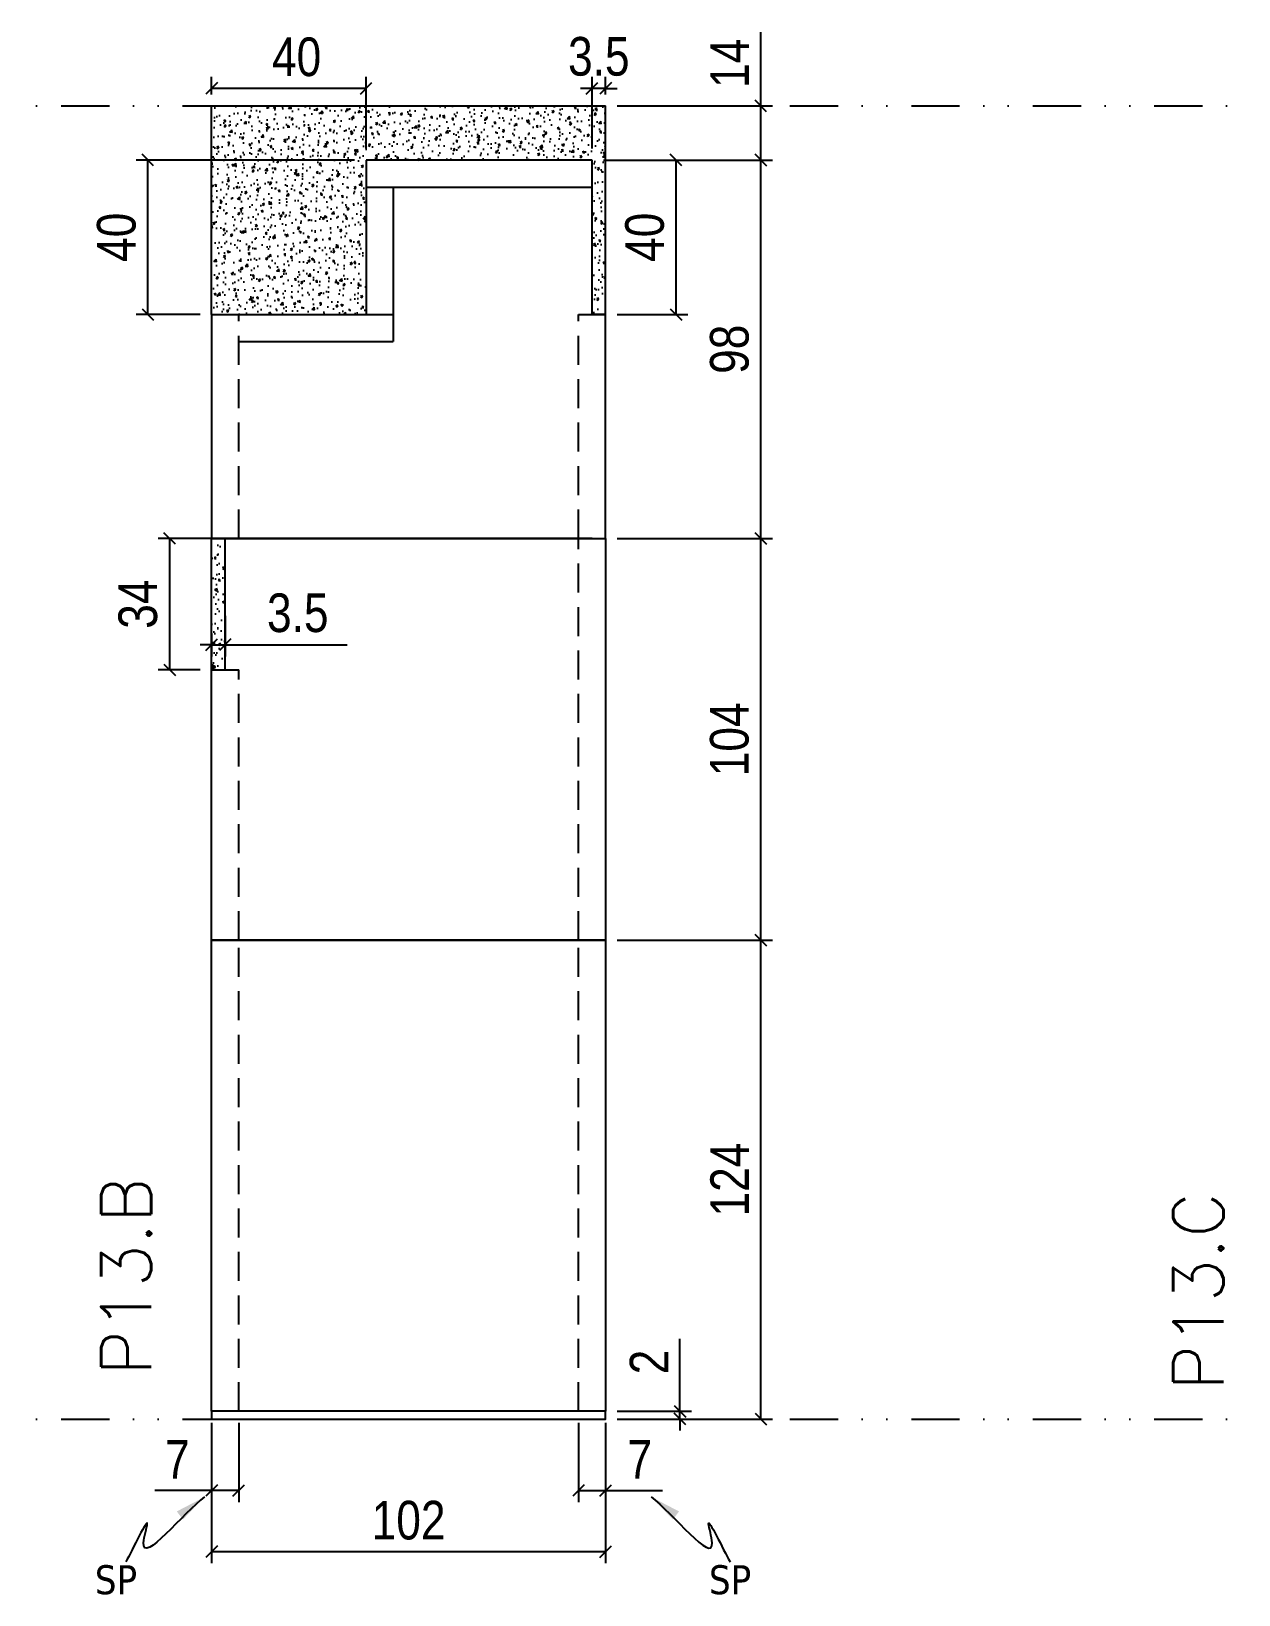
# Model space of a CAD drawing. Header units: millimetres. Extents: x 169816 to 178745, y 96537 to 113647.
# Drawn here: x 170682.6 to 170995.3, y 107154.1 to 107559 of the extents above; entities that cross this region are included whole.
import ezdxf

# ---------------------------------------------------------------- set-up
doc = ezdxf.new("R2010")
doc.units = ezdxf.units.MM
doc.linetypes.add('DIVIDE2', pattern=[0.625, 0.25, -0.125, 0, -0.125, 0, -0.125])
doc.linetypes.add('HIDDEN', pattern=[0.375, 0.25, -0.125])
for name, color, linetype in [('COTA', 241, 'Continuous'), ('Nível', 160, 'Continuous'), ('Painéis', 200, 'Continuous'), ('SARR_2.2x7', 40, 'Continuous'), ('Sarrafo de Pressão', 42, 'HIDDEN'), ('texto', 7, 'Continuous')]:
    doc.layers.add(name, color=color, linetype=linetype)
doc.layers.add('Texto Seção', color=7, linetype='Continuous', lineweight=15)
doc.styles.add('COTA TECNICA', font='techl___.ttf', dxfattribs={"height": 10})
doc.styles.add('COTA TECNICA-50', font='techl___.ttf', dxfattribs={"height": 10})
doc.styles.add('REGUA-120', font='ROMANS.shx', dxfattribs={"height": 15})
doc.styles.get("Standard").update_dxf_attribs({"font": 'arial.ttf'})
doc.dimstyles.new('COTA PAINEL-50', dxfattribs={"dimtxt": 10, "dimasz": 3, "dimexe": 3, "dimexo": 3, "dimgap": 3, "dimtad": 1, "dimdec": 1, "dimzin": 12, "dimdsep": 46, "dimtxsty": 'COTA TECNICA-50', "dimblk1": 'OBLIQUE', "dimblk2": 'OBLIQUE', "dimsah": 1, "dimcen": 0.9, "dimclrd": 4, "dimclre": 4, "dimclrt": 240, "dimadec": 1, "dimazin": 3, "dimtfac": 1, "dimtdec": 1, "dimtmove": 0, "dimatfit": 3, "dimfxl": 1, "dimtolj": 1, "dimtzin": 12, "dimarcsym": 0})
doc.dimstyles.new('PAINEL', dxfattribs={"dimtxt": 10, "dimasz": 3, "dimexe": 3, "dimexo": 3, "dimgap": 3, "dimtad": 1, "dimdec": 1, "dimzin": 12, "dimdsep": 46, "dimtxsty": 'COTA TECNICA', "dimblk1": 'OBLIQUE', "dimblk2": 'OBLIQUE', "dimsah": 1, "dimcen": 0.9, "dimclrd": 4, "dimclre": 4, "dimclrt": 240, "dimadec": 1, "dimazin": 3, "dimtfac": 1, "dimtdec": 1, "dimtmove": 0, "dimatfit": 3, "dimfxl": 1, "dimtolj": 1, "dimtzin": 12, "dimarcsym": 0})
doc.dimstyles.get("Standard").update_dxf_attribs({"dimtxt": 0.18, "dimasz": 0.18, "dimexe": 0.18, "dimexo": 0.0625, "dimgap": 0.09, "dimtad": 0, "dimtih": 1, "dimtoh": 1, "dimdec": 4, "dimzin": 0, "dimdsep": 46, "dimtxsty": 'Standard', "dimcen": 0.09, "dimadec": 0, "dimazin": 0, "dimtfac": 1, "dimtdec": 4, "dimtofl": 0, "dimtmove": 0, "dimatfit": 3, "dimfxl": 1, "dimtolj": 1, "dimtzin": 0, "dimarcsym": 0})

# ---------------------------------------------------------------- blocks, each defined once
blk = doc.blocks.new('_Oblique')
at = {"color": 0, "linetype": 'ByBlock', "lineweight": -2}
blk.add_line((-0.5, -0.5), (0.5, 0.5), dxfattribs=at)
blk = doc.blocks.new('*D851')
at = {"layer": 'COTA', "color": 4, "lineweight": -2, "transparency": 16777216}
for p, q in [((170729.31, 107198.64), (170729.31, 107162.28)), ((170831.31, 107198.64), (170831.31, 107162.28)), ((170831.31, 107165.28), (170729.31, 107165.28))]:
    blk.add_line(p, q, dxfattribs=at)
at = {"layer": 'Defpoints', "color": 0, "transparency": 16777216}
for p in [(170729.31, 107201.64), (170831.31, 107201.64), (170729.31, 107165.28)]:
    blk.add_point(p, dxfattribs=at)
at = {"layer": 'COTA', "color": 4, "lineweight": -2, "transparency": 16777216, "xscale": 3, "yscale": 3, "zscale": 3, "rotation": 180}
blk.add_blockref('_Oblique', (170729.31, 107165.28), dxfattribs=at)
at = {"layer": 'COTA', "color": 4, "lineweight": -2, "transparency": 16777216, "xscale": 3, "yscale": 3, "zscale": 3}
blk.add_blockref('_Oblique', (170831.31, 107165.28), dxfattribs=at)
at = {"layer": 'COTA', "color": 240, "transparency": 16777216, "insert": (170780.31, 107173.38), "char_height": 10, "attachment_point": 5, "style": 'COTA TECNICA'}
blk.add_mtext('\\A1;102', dxfattribs=at)
blk = doc.blocks.new('*D852')
at = {"layer": 'COTA', "color": 4, "lineweight": -2, "transparency": 16777216}
for p, q in [((170824.31, 107198.64), (170824.31, 107178.13)), ((170831.31, 107196.64), (170831.31, 107178.13)), ((170824.31, 107181.13), (170831.31, 107181.13)), ((170831.31, 107181.13), (170846.04, 107181.13))]:
    blk.add_line(p, q, dxfattribs=at)
at = {"layer": 'Defpoints', "color": 0, "transparency": 16777216}
for p in [(170824.31, 107201.64), (170831.31, 107199.64), (170831.31, 107181.13)]:
    blk.add_point(p, dxfattribs=at)
at = {"layer": 'COTA', "color": 4, "lineweight": -2, "transparency": 16777216, "xscale": 3, "yscale": 3, "zscale": 3, "rotation": 180}
blk.add_blockref('_Oblique', (170824.31, 107181.13), dxfattribs=at)
at = {"layer": 'COTA', "color": 4, "lineweight": -2, "transparency": 16777216, "xscale": 3, "yscale": 3, "zscale": 3}
blk.add_blockref('_Oblique', (170831.31, 107181.13), dxfattribs=at)
at = {"layer": 'COTA', "color": 240, "transparency": 16777216, "insert": (170840.17, 107189.2), "char_height": 10, "attachment_point": 5, "style": 'COTA TECNICA-50'}
blk.add_mtext('\\A1;7', dxfattribs=at)
blk = doc.blocks.new('*D853')
at = {"layer": 'COTA', "color": 4, "lineweight": -2, "transparency": 16777216}
for p, q in [((170729.31, 107196.64), (170729.31, 107178.13)), ((170736.31, 107198.64), (170736.31, 107178.13)), ((170729.31, 107181.13), (170714.58, 107181.13)), ((170736.31, 107181.13), (170729.31, 107181.13))]:
    blk.add_line(p, q, dxfattribs=at)
at = {"layer": 'Defpoints', "color": 0, "transparency": 16777216}
for p in [(170736.31, 107201.64), (170729.31, 107199.64), (170729.31, 107181.13)]:
    blk.add_point(p, dxfattribs=at)
at = {"layer": 'COTA', "color": 4, "lineweight": -2, "transparency": 16777216, "xscale": 3, "yscale": 3, "zscale": 3, "rotation": 180}
blk.add_blockref('_Oblique', (170729.31, 107181.13), dxfattribs=at)
at = {"layer": 'COTA', "color": 4, "lineweight": -2, "transparency": 16777216, "xscale": 3, "yscale": 3, "zscale": 3}
blk.add_blockref('_Oblique', (170736.31, 107181.13), dxfattribs=at)
at = {"layer": 'COTA', "color": 240, "transparency": 16777216, "insert": (170720.44, 107189.2), "char_height": 10, "attachment_point": 5, "style": 'COTA TECNICA-50'}
blk.add_mtext('\\A1;7', dxfattribs=at)
blk = doc.blocks.new('*D854')
at = {"layer": 'COTA', "color": 4, "linetype": 'ByBlock', "lineweight": -2, "transparency": 16777216}
for p, q in [((170834.31, 107323.64), (170874.52, 107323.64)), ((170871.52, 107199.64), (170871.52, 107323.64)), ((170834.31, 107199.64), (170874.52, 107199.64))]:
    blk.add_line(p, q, dxfattribs=at)
at = {"layer": 'Defpoints', "color": 0, "linetype": 'ByBlock', "transparency": 16777216}
for p in [(170831.31, 107323.64), (170871.52, 107323.64), (170831.31, 107199.64)]:
    blk.add_point(p, dxfattribs=at)
at = {"layer": 'COTA', "color": 4, "linetype": 'ByBlock', "lineweight": -2, "transparency": 16777216, "xscale": 3, "yscale": 3, "zscale": 3}
for p, rotation in [((170871.52, 107323.64), 90), ((170871.52, 107199.64), 270)]:
    blk.add_blockref('_Oblique', p, dxfattribs=dict(at, rotation=rotation))
at = {"layer": 'COTA', "color": 240, "linetype": 'ByBlock', "transparency": 16777216, "insert": (170863.45, 107261.64), "char_height": 10, "attachment_point": 5, "rotation": 90, "style": 'COTA TECNICA'}
blk.add_mtext('\\A1;124', dxfattribs=at)
blk = doc.blocks.new('*D855')
at = {"layer": 'COTA', "color": 4, "lineweight": -2, "transparency": 16777216}
for p, q in [((170850.57, 107201.64), (170850.57, 107220.44)), ((170834.31, 107201.64), (170853.57, 107201.64)), ((170850.57, 107199.64), (170850.57, 107201.64)), ((170834.31, 107199.64), (170853.57, 107199.64)), ((170850.57, 107199.64), (170850.57, 107196.64))]:
    blk.add_line(p, q, dxfattribs=at)
at = {"layer": 'Defpoints', "color": 0, "transparency": 16777216}
for p in [(170831.31, 107201.64), (170831.31, 107199.64), (170850.57, 107199.64)]:
    blk.add_point(p, dxfattribs=at)
at = {"layer": 'COTA', "color": 4, "lineweight": -2, "transparency": 16777216, "xscale": 3, "yscale": 3, "zscale": 3}
for p, rotation in [((170850.57, 107201.64), 270), ((170850.57, 107199.64), 90)]:
    blk.add_blockref('_Oblique', p, dxfattribs=dict(at, rotation=rotation))
at = {"layer": 'COTA', "color": 240, "transparency": 16777216, "insert": (170842.57, 107214.39), "char_height": 10, "attachment_point": 5, "rotation": 90, "style": 'COTA TECNICA-50'}
blk.add_mtext('\\A1;2', dxfattribs=at)
blk = doc.blocks.new('*D856')
at = {"layer": 'COTA', "color": 4, "linetype": 'ByBlock', "lineweight": -2, "transparency": 16777216}
for p, q in [((170834.31, 107323.64), (170874.52, 107323.64)), ((170871.52, 107199.64), (170871.52, 107323.64)), ((170834.31, 107199.64), (170874.52, 107199.64))]:
    blk.add_line(p, q, dxfattribs=at)
at = {"layer": 'Defpoints', "color": 0, "linetype": 'ByBlock', "transparency": 16777216}
for p in [(170831.31, 107323.64), (170871.52, 107323.64), (170831.31, 107199.64)]:
    blk.add_point(p, dxfattribs=at)
at = {"layer": 'COTA', "color": 4, "linetype": 'ByBlock', "lineweight": -2, "transparency": 16777216, "xscale": 3, "yscale": 3, "zscale": 3}
for p, rotation in [((170871.52, 107323.64), 90), ((170871.52, 107199.64), 270)]:
    blk.add_blockref('_Oblique', p, dxfattribs=dict(at, rotation=rotation))
at = {"layer": 'COTA', "color": 240, "linetype": 'ByBlock', "transparency": 16777216, "insert": (170863.45, 107261.64), "char_height": 10, "attachment_point": 5, "rotation": 90, "style": 'COTA TECNICA'}
blk.add_mtext('\\A1;124', dxfattribs=at)
blk = doc.blocks.new('*D1107')
at = {"layer": 'COTA', "color": 4, "lineweight": -2, "transparency": 16777216}
for p, q in [((170830.81, 107525.64), (170852.58, 107525.64)), ((170849.58, 107485.64), (170849.58, 107525.64)), ((170834.31, 107485.64), (170852.58, 107485.64))]:
    blk.add_line(p, q, dxfattribs=at)
at = {"layer": 'Defpoints', "color": 0, "transparency": 16777216}
for p in [(170827.81, 107525.64), (170849.58, 107525.64), (170831.31, 107485.64)]:
    blk.add_point(p, dxfattribs=at)
at = {"layer": 'COTA', "color": 4, "lineweight": -2, "transparency": 16777216, "xscale": 3, "yscale": 3, "zscale": 3}
for p, rotation in [((170849.58, 107525.64), 90), ((170849.58, 107485.64), 270)]:
    blk.add_blockref('_Oblique', p, dxfattribs=dict(at, rotation=rotation))
at = {"layer": 'COTA', "color": 240, "transparency": 16777216, "insert": (170841.47, 107505.64), "char_height": 10, "attachment_point": 5, "rotation": 90, "style": 'COTA TECNICA'}
blk.add_mtext('\\A1;40', dxfattribs=at)
blk = doc.blocks.new('*D1108')
at = {"layer": 'COTA', "color": 4, "lineweight": -2, "transparency": 16777216}
for p, q in [((170827.81, 107544.21), (170824.81, 107544.21)), ((170827.81, 107528.64), (170827.81, 107547.21)), ((170831.31, 107544.21), (170827.81, 107544.21)), ((170831.31, 107542.64), (170831.31, 107547.21)), ((170831.31, 107544.21), (170834.31, 107544.21))]:
    blk.add_line(p, q, dxfattribs=at)
at = {"layer": 'Defpoints', "color": 0, "transparency": 16777216}
for p in [(170827.81, 107544.21), (170831.31, 107539.64), (170827.81, 107525.64)]:
    blk.add_point(p, dxfattribs=at)
at = {"layer": 'COTA', "color": 4, "lineweight": -2, "transparency": 16777216, "xscale": 3, "yscale": 3, "zscale": 3}
blk.add_blockref('_Oblique', (170827.81, 107544.21), dxfattribs=at)
at = {"layer": 'COTA', "color": 4, "lineweight": -2, "transparency": 16777216, "xscale": 3, "yscale": 3, "zscale": 3, "rotation": 180}
blk.add_blockref('_Oblique', (170831.31, 107544.21), dxfattribs=at)
at = {"layer": 'COTA', "color": 240, "transparency": 16777216, "insert": (170829.56, 107552.43), "char_height": 10, "attachment_point": 5, "style": 'COTA TECNICA'}
blk.add_mtext('\\A1;3.5', dxfattribs=at)
blk = doc.blocks.new('*D1111')
at = {"layer": 'COTA', "color": 4, "lineweight": -2, "transparency": 16777216}
for p, q in [((170834.31, 107427.64), (170874.52, 107427.64)), ((170871.52, 107323.64), (170871.52, 107427.64)), ((170834.31, 107323.64), (170874.52, 107323.64))]:
    blk.add_line(p, q, dxfattribs=at)
at = {"layer": 'Defpoints', "color": 0, "transparency": 16777216}
for p in [(170831.31, 107427.64), (170871.52, 107427.64), (170831.31, 107323.64)]:
    blk.add_point(p, dxfattribs=at)
at = {"layer": 'COTA', "color": 4, "lineweight": -2, "transparency": 16777216, "xscale": 3, "yscale": 3, "zscale": 3}
for p, rotation in [((170871.52, 107427.64), 90), ((170871.52, 107323.64), 270)]:
    blk.add_blockref('_Oblique', p, dxfattribs=dict(at, rotation=rotation))
at = {"layer": 'COTA', "color": 240, "transparency": 16777216, "insert": (170863.42, 107375.64), "char_height": 10, "attachment_point": 5, "rotation": 90, "style": 'COTA TECNICA'}
blk.add_mtext('\\A1;104', dxfattribs=at)
blk = doc.blocks.new('*D1116')
at = {"layer": 'COTA', "color": 4, "lineweight": -2, "transparency": 16777216}
for p, q in [((170729.31, 107542.64), (170729.31, 107547.21)), ((170769.31, 107544.21), (170729.31, 107544.21)), ((170769.31, 107528.64), (170769.31, 107547.21))]:
    blk.add_line(p, q, dxfattribs=at)
at = {"layer": 'Defpoints', "color": 0, "transparency": 16777216}
for p in [(170729.31, 107544.21), (170729.31, 107539.64), (170769.31, 107525.64)]:
    blk.add_point(p, dxfattribs=at)
at = {"layer": 'COTA', "color": 4, "lineweight": -2, "transparency": 16777216, "xscale": 3, "yscale": 3, "zscale": 3, "rotation": 180}
blk.add_blockref('_Oblique', (170729.31, 107544.21), dxfattribs=at)
at = {"layer": 'COTA', "color": 4, "lineweight": -2, "transparency": 16777216, "xscale": 3, "yscale": 3, "zscale": 3}
blk.add_blockref('_Oblique', (170769.31, 107544.21), dxfattribs=at)
at = {"layer": 'COTA', "color": 240, "transparency": 16777216, "insert": (170751.31, 107552.31), "char_height": 10, "attachment_point": 5, "style": 'COTA TECNICA'}
blk.add_mtext('\\A1;40', dxfattribs=at)
blk = doc.blocks.new('*D1117')
at = {"layer": 'COTA', "color": 4, "lineweight": -2, "transparency": 16777216}
for p, q in [((170766.31, 107525.64), (170709.78, 107525.64)), ((170712.78, 107485.64), (170712.78, 107525.64)), ((170726.31, 107485.64), (170709.78, 107485.64))]:
    blk.add_line(p, q, dxfattribs=at)
at = {"layer": 'Defpoints', "color": 0, "transparency": 16777216}
for p in [(170712.78, 107525.64), (170769.31, 107525.64), (170729.31, 107485.64)]:
    blk.add_point(p, dxfattribs=at)
at = {"layer": 'COTA', "color": 4, "lineweight": -2, "transparency": 16777216, "xscale": 3, "yscale": 3, "zscale": 3}
for p, rotation in [((170712.78, 107525.64), 90), ((170712.78, 107485.64), 270)]:
    blk.add_blockref('_Oblique', p, dxfattribs=dict(at, rotation=rotation))
at = {"layer": 'COTA', "color": 240, "transparency": 16777216, "insert": (170704.68, 107505.64), "char_height": 10, "attachment_point": 5, "rotation": 90, "style": 'COTA TECNICA'}
blk.add_mtext('\\A1;40', dxfattribs=at)
blk = doc.blocks.new('*D1123')
at = {"layer": 'COTA', "color": 4, "lineweight": -2, "transparency": 16777216}
for p, q in [((170729.81, 107427.64), (170715.46, 107427.64)), ((170718.46, 107393.64), (170718.46, 107427.64)), ((170726.31, 107393.64), (170715.46, 107393.64))]:
    blk.add_line(p, q, dxfattribs=at)
at = {"layer": 'Defpoints', "color": 0, "transparency": 16777216}
for p in [(170718.46, 107427.64), (170732.81, 107427.64), (170729.31, 107393.64)]:
    blk.add_point(p, dxfattribs=at)
at = {"layer": 'COTA', "color": 4, "lineweight": -2, "transparency": 16777216, "xscale": 3, "yscale": 3, "zscale": 3}
for p, rotation in [((170718.46, 107427.64), 90), ((170718.46, 107393.64), 270)]:
    blk.add_blockref('_Oblique', p, dxfattribs=dict(at, rotation=rotation))
at = {"layer": 'COTA', "color": 240, "transparency": 16777216, "insert": (170710.24, 107410.64), "char_height": 10, "attachment_point": 5, "rotation": 90, "style": 'COTA TECNICA'}
blk.add_mtext('\\A1;34', dxfattribs=at)
blk = doc.blocks.new('*D1124')
at = {"layer": 'COTA', "color": 4, "lineweight": -2, "transparency": 16777216}
for p, q in [((170732.81, 107407.64), (170732.81, 107397.13)), ((170729.31, 107403.02), (170729.31, 107397.13)), ((170729.31, 107400.13), (170726.31, 107400.13)), ((170729.31, 107400.13), (170732.81, 107400.13)), ((170732.81, 107400.13), (170764.41, 107400.13))]:
    blk.add_line(p, q, dxfattribs=at)
at = {"layer": 'Defpoints', "color": 0, "transparency": 16777216}
for p in [(170732.81, 107410.64), (170729.31, 107406.02), (170732.81, 107400.13)]:
    blk.add_point(p, dxfattribs=at)
at = {"layer": 'COTA', "color": 4, "lineweight": -2, "transparency": 16777216, "xscale": 3, "yscale": 3, "zscale": 3}
blk.add_blockref('_Oblique', (170729.31, 107400.13), dxfattribs=at)
at = {"layer": 'COTA', "color": 4, "lineweight": -2, "transparency": 16777216, "xscale": 3, "yscale": 3, "zscale": 3, "rotation": 180}
blk.add_blockref('_Oblique', (170732.81, 107400.13), dxfattribs=at)
at = {"layer": 'COTA', "color": 240, "transparency": 16777216, "insert": (170751.61, 107408.35), "char_height": 10, "attachment_point": 5, "style": 'COTA TECNICA'}
blk.add_mtext('\\A1;3.5', dxfattribs=at)
blk = doc.blocks.new('*D1549')
at = {"layer": 'COTA', "color": 4, "lineweight": -2, "transparency": 16777216}
for p, q in [((170830.81, 107525.64), (170874.52, 107525.64)), ((170871.52, 107427.64), (170871.52, 107525.64)), ((170834.31, 107427.64), (170874.52, 107427.64))]:
    blk.add_line(p, q, dxfattribs=at)
at = {"layer": 'Defpoints', "color": 0, "transparency": 16777216}
for p in [(170827.81, 107525.64), (170871.52, 107525.64), (170831.31, 107427.64)]:
    blk.add_point(p, dxfattribs=at)
at = {"layer": 'COTA', "color": 4, "lineweight": -2, "transparency": 16777216, "xscale": 3, "yscale": 3, "zscale": 3}
for p, rotation in [((170871.52, 107525.64), 90), ((170871.52, 107427.64), 270)]:
    blk.add_blockref('_Oblique', p, dxfattribs=dict(at, rotation=rotation))
at = {"layer": 'COTA', "color": 240, "transparency": 16777216, "insert": (170863.42, 107476.64), "char_height": 10, "attachment_point": 5, "rotation": 90, "style": 'COTA TECNICA'}
blk.add_mtext('\\A1;98', dxfattribs=at)
blk = doc.blocks.new('*D1550')
at = {"layer": 'COTA', "color": 4, "lineweight": -2, "transparency": 16777216}
for p, q in [((170871.52, 107539.64), (170871.52, 107558.76)), ((170834.31, 107539.64), (170874.52, 107539.64)), ((170871.52, 107525.64), (170871.52, 107539.64)), ((170830.81, 107525.64), (170874.52, 107525.64))]:
    blk.add_line(p, q, dxfattribs=at)
at = {"layer": 'Defpoints', "color": 0, "transparency": 16777216}
for p in [(170831.31, 107539.64), (170871.52, 107539.64), (170827.81, 107525.64)]:
    blk.add_point(p, dxfattribs=at)
at = {"layer": 'COTA', "color": 4, "lineweight": -2, "transparency": 16777216, "xscale": 3, "yscale": 3, "zscale": 3}
for p, rotation in [((170871.52, 107539.64), 90), ((170871.52, 107525.64), 270)]:
    blk.add_blockref('_Oblique', p, dxfattribs=dict(at, rotation=rotation))
at = {"layer": 'COTA', "color": 240, "transparency": 16777216, "insert": (170863.45, 107550.7), "char_height": 10, "attachment_point": 5, "rotation": 90, "style": 'COTA TECNICA'}
blk.add_mtext('\\A1;14', dxfattribs=at)

msp = doc.modelspace()

# ---------------------------------------------------------------- hatches: boundary and pattern name
at = {"layer": 'COTA', "linetype": 'ByBlock'}
h = msp.add_hatch(dxfattribs=at)
h.set_pattern_fill('AR-CONC', color=256, scale=0.03)
h.set_pattern_definition([(50, (-4762.5, 0), (5.46554007, -0.47817257), [0.5715, -6.2865]), (355, (-4762.5, 0), (-1.05730264, 5.73170536), [0.4572, -5.02921753]), (100.4514447, (-4762.0445, -0.04), (4.40823741, 5.25353256), [0.48570026, -5.34270734]), (46.1842, (-4762.5, 1.524), (8.13237123, -1.26126984), [0.85725, -9.42975]), (96.6355576, (-4761.822, 1.419), (7.12212402, 7.42278374), [0.7285507, -8.01406824]), (351.184151, (-4762.5, 1.524), (7.12212402, 7.42278374), [0.685799, -7.54379196]), (21, (-4761.738, 1.143), (4.54843174, -3.06795595), [0.5715, -6.2865]), (326, (-4761.738, 1.143), (1.85406085, 5.52563898), [0.4572, -5.0292]), (71.451445, (-4761.359, 0.8873), (6.40249258, 2.45768307), [0.48570026, -5.34269813]), (37.5, (-4762.5, 0), (0.092658098, 2.536651166), [0, -4.96824, 0, -5.1054, 0, -5.04825]), (7.5, (-4762.5, 0), (2.004589875, 3.005417245), [0, -2.91084, 0, -4.85394, 0, -1.92405]), (327.5, (-4764.1993, 0), (4.067717855, -0.17186232), [0, -1.905, 0, -5.9436, 0, -7.8867]), (317.5, (-4764.9613, 0), (4.44387544, 0.76279473), [0, -2.4765, 0, -3.94716, 0, -5.6007])])
h.paths.add_polyline_path([(170827.81, 107525.64), (170827.81, 107485.64), (170831.31, 107485.64), (170831.31, 107539.64), (170729.31, 107539.64), (170729.31, 107485.64), (170769.31, 107485.64), (170769.31, 107525.64)])
h = msp.add_hatch(dxfattribs=at)
h.set_pattern_fill('AR-CONC', color=256, scale=0.03)
h.paths.add_polyline_path([(170732.81, 107427.64), (170729.31, 107427.64), (170729.31, 107393.64), (170732.81, 107393.64)])

# ---------------------------------------------------------------- linework, layer by layer
for p, q in [((170729.31, 107485.64), (170729.31, 107539.64)), ((170729.31, 107539.64), (170831.31, 107539.64)), ((170831.31, 107539.64), (170831.31, 107539.64)), ((170831.31, 107485.64), (170831.31, 107539.64)), ((170729.31, 107393.64), (170729.31, 107427.64))]:
    msp.add_line(p, q, dxfattribs=at)
at = {"layer": 'Nível', "color": 4, "linetype": 'DIVIDE2', "ltscale": 50}
for p, q in [((170281.49, 107539.64), (171261.02, 107539.64)), ((170281.49, 107199.64), (171261.02, 107199.64))]:
    msp.add_line(p, q, dxfattribs=at)
at = {"layer": 'Painéis'}
for p, q in [((170827.81, 107525.64), (170769.31, 107525.64)), ((170769.31, 107525.64), (170769.31, 107485.64)), ((170827.81, 107485.64), (170827.81, 107525.64)), ((170729.31, 107485.64), (170769.31, 107485.64)), ((170729.31, 107485.64), (170729.31, 107427.64)), ((170831.31, 107485.64), (170827.81, 107485.64)), ((170831.31, 107427.64), (170831.31, 107485.64)), ((170729.31, 107427.64), (170831.31, 107427.64)), ((170827.81, 107427.64), (170729.31, 107427.64)), ((170732.81, 107393.64), (170732.81, 107427.64)), ((170831.31, 107427.64), (170831.31, 107387.64)), ((170729.31, 107393.64), (170732.81, 107393.64)), ((170729.31, 107387.64), (170729.31, 107393.64)), ((170729.31, 107323.64), (170729.31, 107387.64)), ((170831.31, 107387.64), (170831.31, 107323.64)), ((170729.31, 107323.64), (170831.31, 107323.64)), ((170729.31, 107201.64), (170729.31, 107323.64)), ((170831.31, 107323.64), (170729.31, 107323.64)), ((170831.31, 107323.64), (170831.31, 107201.64)), ((170831.31, 107201.64), (170729.31, 107201.64))]:
    msp.add_line(p, q, dxfattribs=at)
msp.add_lwpolyline([(170729.31, 107199.64), (170831.31, 107199.64), (170831.31, 107201.64), (170729.31, 107201.64)], close=True, dxfattribs=at)
at = {"layer": 'SARR_2.2x7'}
for p, q in [((170769.31, 107518.64), (170827.81, 107518.64)), ((170776.31, 107518.64), (170776.31, 107478.64)), ((170769.31, 107485.64), (170776.31, 107485.64)), ((170736.31, 107478.64), (170776.31, 107478.64))]:
    msp.add_line(p, q, dxfattribs=at)
at = {"layer": 'Sarrafo de Pressão', "ltscale": 30}
for p, q in [((170732.81, 107485.64), (170736.31, 107485.64)), ((170736.31, 107427.64), (170736.31, 107485.64)), ((170824.31, 107485.64), (170831.31, 107485.64)), ((170824.31, 107427.64), (170824.31, 107485.64)), ((170824.31, 107323.64), (170824.31, 107427.64)), ((170729.31, 107393.64), (170736.31, 107393.64)), ((170736.31, 107323.64), (170736.31, 107393.64)), ((170736.31, 107201.64), (170736.31, 107323.64)), ((170824.31, 107201.64), (170824.31, 107323.64))]:
    msp.add_line(p, q, dxfattribs=at)

# ---------------------------------------------------------------- texts
at = {"layer": 'texto', "color": 0, "char_height": 7.5, "attachment_point": 5}
for insert in [(170704.53, 107157.96), (170863.56, 107157.96)]:
    msp.add_mtext('{\\fTahoma|b0|i0|c0|p34;\\C4;SP}', dxfattribs=dict(at, insert=insert))
at = {"layer": 'Texto Seção', "char_height": 13, "width": 285.3299, "attachment_point": 7, "rotation": 90, "style": 'REGUA-120'}
for s, insert in [('P13.B', (170713.68, 107210.89)), ('\\pxt4;P13.C', (170991.29, 107207.05))]:
    msp.add_mtext(s, dxfattribs=dict(at, insert=insert))

# ---------------------------------------------------------------- dimensions: what is measured, and where the dimension line sits
at = {"layer": 'COTA'}
for base, p1, p2, angle, dimstyle, picture, middle in [((170729.31, 107544.21), (170769.31, 107525.64), (170729.31, 107539.64), 180, 'PAINEL', '*D1116', (170751.31, 107544.21)), ((170827.81, 107544.21), (170831.31, 107539.64), (170827.81, 107525.64), 180, 'PAINEL', '*D1108', (170829.56, 107544.21)), ((170849.58, 107525.64), (170831.31, 107485.64), (170827.81, 107525.64), 90, 'PAINEL', '*D1107', (170849.58, 107505.64)), ((170850.57, 107199.64), (170831.31, 107201.64), (170831.31, 107199.64), 90, 'COTA PAINEL-50', '*D855', (170850.57, 107214.39))]:
    dim = msp.add_linear_dim(base=base, p1=p1, p2=p2, angle=angle, dimstyle=dimstyle, dxfattribs=at)
    dim.commit()
    dim.dimension.update_dxf_attribs({"geometry": picture, "text_midpoint": middle, "dimtype": 160})
for base, p1, p2, angle, dimstyle, picture, middle in [((170871.52, 107539.64), (170827.81, 107525.64), (170831.31, 107539.64), 90, 'PAINEL', '*D1550', (170863.45, 107550.7)), ((170712.78, 107525.64), (170729.31, 107485.64), (170769.31, 107525.64), 90, 'PAINEL', '*D1117', (170704.68, 107505.64)), ((170871.52, 107525.64), (170831.31, 107427.64), (170827.81, 107525.64), 90, 'PAINEL', '*D1549', (170863.42, 107476.64)), ((170718.46, 107427.64), (170729.31, 107393.64), (170732.81, 107427.64), 90, 'PAINEL', '*D1123', (170710.24, 107410.64)), ((170871.52, 107427.64), (170831.31, 107323.64), (170831.31, 107427.64), 90, 'PAINEL', '*D1111', (170863.42, 107375.64)), ((170729.31, 107181.13), (170736.31, 107201.64), (170729.31, 107199.64), 180, 'COTA PAINEL-50', '*D853', (170720.44, 107189.2))]:
    dim = msp.add_linear_dim(base=base, p1=p1, p2=p2, angle=angle, dimstyle=dimstyle, dxfattribs=at)
    dim.commit()
    dim.dimension.update_dxf_attribs({"geometry": picture, "text_midpoint": middle})
for base, p1, p2, dimstyle, picture, middle in [((170732.81, 107400.13), (170729.31, 107406.02), (170732.81, 107410.64), 'PAINEL', '*D1124', (170751.61, 107408.35)), ((170831.31, 107181.13), (170824.31, 107201.64), (170831.31, 107199.64), 'COTA PAINEL-50', '*D852', (170840.17, 107189.2))]:
    dim = msp.add_linear_dim(base=base, p1=p1, p2=p2, dimstyle=dimstyle, dxfattribs=at)
    dim.commit()
    dim.dimension.update_dxf_attribs({"geometry": picture, "text_midpoint": middle})
at = {"layer": 'COTA', "linetype": 'ByBlock'}
for picture in ['*D854', '*D856']:
    dim = msp.add_aligned_dim(p1=(170831.31, 107199.64), p2=(170831.31, 107323.64), distance=-40.22, dimstyle='PAINEL', dxfattribs=at)
    dim.commit()
    dim.dimension.update_dxf_attribs({"geometry": picture, "text_midpoint": (170863.45, 107261.64)})
at = {"layer": 'COTA'}
dim = msp.add_linear_dim(base=(170729.31, 107165.28), p1=(170831.31, 107201.64), p2=(170729.31, 107201.64), angle=180, dimstyle='PAINEL', override={"dimarcsym": 2}, dxfattribs=at)
dim.commit()
dim.dimension.update_dxf_attribs({"geometry": '*D851', "text_midpoint": (170780.31, 107173.38)})

# ---------------------------------------------------------------- leaders
at = {"layer": 'COTA', "path_type": 1}
for points in [[(170727.48, 107179.46), (170711.69, 107167.62), (170712.62, 107172.43), (170707.07, 107162.65)], [(170843.14, 107179.46), (170858.92, 107167.62), (170858, 107172.43), (170863.55, 107162.65)]]:
    msp.add_leader(points, dimstyle='Standard', override={"dimasz": 8}, dxfattribs=at)

doc.saveas('drawing.dxf')
